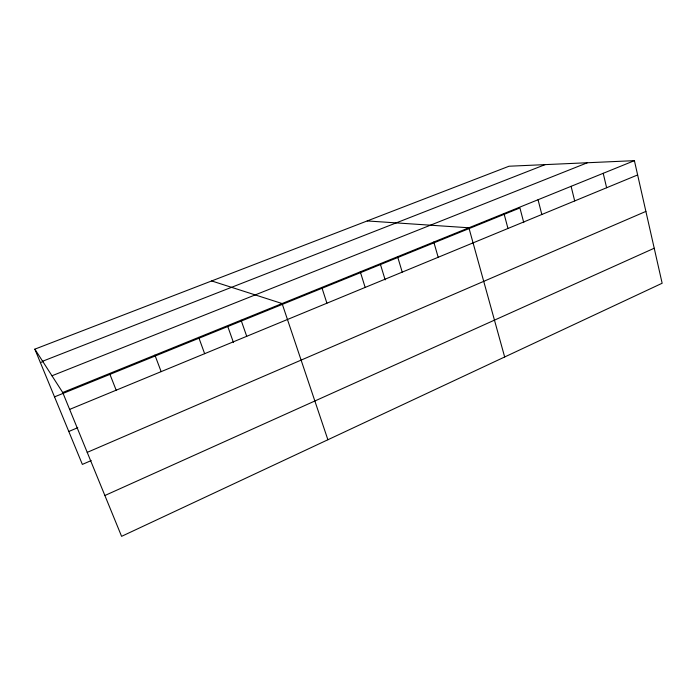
<?xml version="1.0" encoding="UTF-8"?>
<svg xmlns="http://www.w3.org/2000/svg" width="697" height="697" viewBox="0 0 697 697"><rect width="100%" height="100%" fill="white"/><g stroke="black" fill="none" stroke-linecap="round" stroke-linejoin="round"><path stroke-width="1.05" d="M104.881 495.515L654.222 248.228M91.211 460.56L82.359 464.411L34.85 349.153L509.028 166.226L634.401 160.659L662.15 283.243L121.592 536.341L62.721 392.507L34.85 349.153M87.221 452.37L645.892 211.409M68.785 431.478L77.768 427.697M69.639 409.409L637.633 174.947M62.721 392.507L634.401 160.659M54.514 396.872L519.927 207.941L523.761 222.613M51.97 375.779L587.397 162.741M42.613 361.238L545.132 164.623M40.382 362.588L43.388 361.412M367.197 220.94L468.889 227.78L504.663 356.977M211.661 280.943L282.093 303.535L327.886 439.746M109.603 373.496L116.172 390.198M154.908 355.122L161.146 371.632M198.706 337.357L204.639 353.675M227.797 326.527L233.478 342.584M241.084 320.176L246.721 336.311M321.814 287.434L326.91 303.204M360.297 271.821L365.15 287.425M380.484 264.546L385.162 279.889M397.604 256.688L402.221 272.118M433.787 242.016L438.178 257.28M503.992 213.543L507.965 228.477M538.049 199.734L541.822 214.493M571.104 186.326L574.685 200.928M603.21 173.309L606.617 187.746"/></g></svg>
